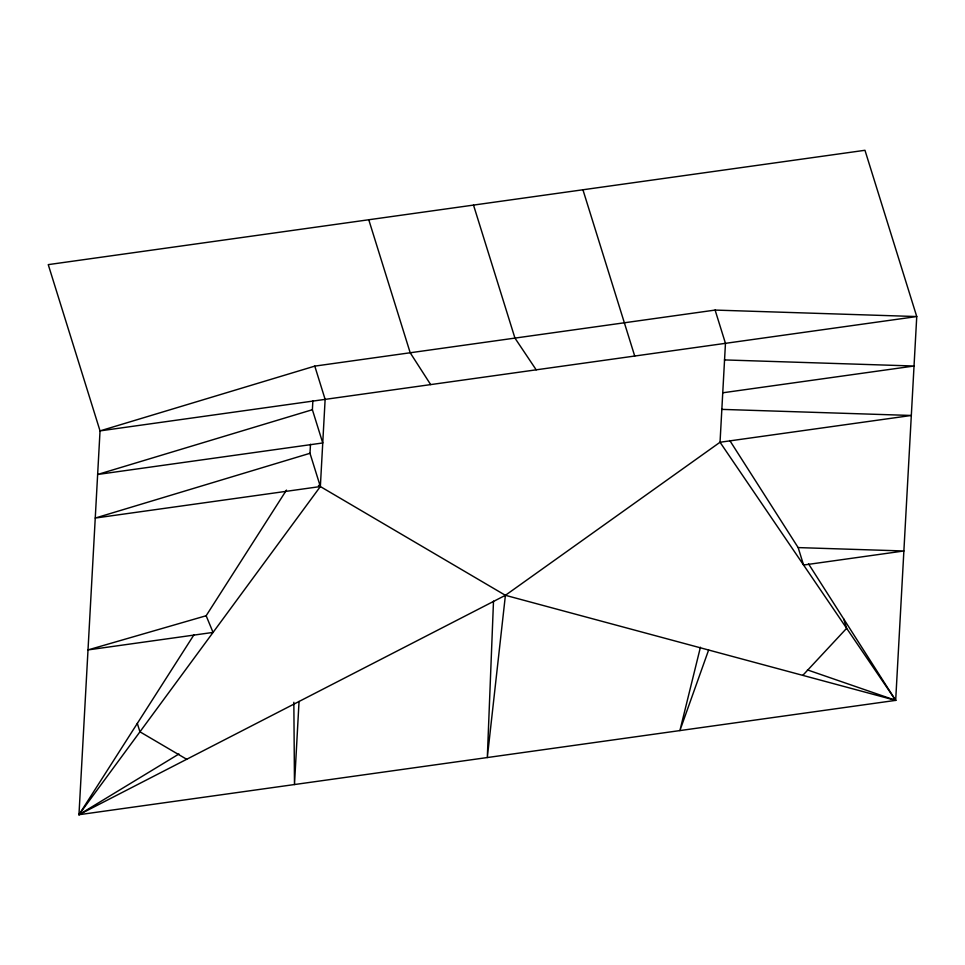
<?xml version="1.0" encoding="UTF-8"?>
<svg xmlns="http://www.w3.org/2000/svg" width="965" height="965" viewBox="0 0 965 965"><rect width="100%" height="100%" fill="white"/><g stroke="black" fill="none" stroke-linecap="round" stroke-linejoin="round"><path stroke-width="1.45" d="M493.501 601.147L487.313 757.537L505.407 595.308L720.035 442.247L911.322 415.469L721.711 409.377M808.549 563.886L895.677 700.373L505.407 595.308L78.961 814.713L100.034 430.885L48.25 264.627L864.966 150.287L916.75 316.556L895.677 700.373L78.961 814.713L320.356 486.553L309.994 453.297L310.489 444.286M312.383 409.715L97.646 474.478L322.744 442.959L312.383 409.715L312.877 400.692M299.041 701.471L294.482 784.533L293.843 702.267M700.421 647.238L679.903 730.577L708.624 650.012M194.001 634.741L78.961 814.713L178.947 753.991M206.148 615.742L213.06 632.413L88.008 649.915L206.148 615.742L286.472 490.099M802.796 675.367L846.643 628.312L843.748 619.023M314.783 366.121L100.034 430.885L916.75 316.556L715.101 310.079L314.783 366.121L325.133 399.377L320.356 486.553L95.245 518.06L309.994 453.297M722.749 392.791L914.036 366.012L724.425 359.921M798.151 547.589L903.879 550.979L803.58 565.032L798.151 547.589L729.781 440.498M807.44 669.903L895.677 700.373L720.035 442.247L725.463 343.335L715.101 310.079M318.426 485.419L505.407 595.308M186.691 759.286L139.937 731.808L137.32 723.412M536.19 369.824L514.948 338.1L473.513 205.099M430.667 384.601L410.197 352.768L368.763 219.755M582.932 189.779L634.717 356.037"/></g></svg>
